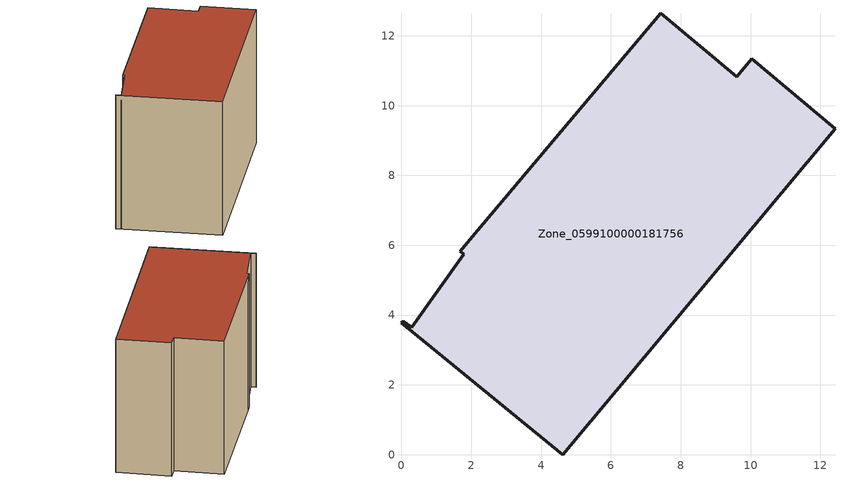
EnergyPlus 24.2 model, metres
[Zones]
Zone_0599100000181756
 floor ground (C_G): 9.6,10.83 10.03,11.34 12.42,9.33 4.61,0 0,3.78 0.04,3.83 0.29,3.65 1.78,5.75 1.69,5.82 1.96,6.15 7.43,12.64 z0
 wall outside (C_F): 10.03,11.34 9.6,10.83 7.43,12.64 1.96,6.15 1.69,5.82 1.78,5.75 0.29,3.65 0.04,3.83 0,3.78 4.61,0 12.42,9.33 10.03,11.34 z0:8.09
 roof outside (C_R): 1.96,6.15 1.69,5.82 1.78,5.75 0.29,3.65 0.04,3.83 0,3.78 4.61,0 12.42,9.33 10.03,11.34 9.6,10.83 7.43,12.64 z8.09
[BUILDING]
Pand.0599100000181756: North Axis=0; Terrain=City; Loads Convergence Tolerance Value=0.04; Temperature Convergence Tolerance Value=0.4; Solar Distribution=FullExterior; Maximum Number of Warmup Days=25; Minimum Number of Warmup Days=1
[Site:Location]
Rotterdam.The.Hague.AP_ZH_NLD Design_Conditions: Latitude=51.96; Longitude=4.45; Time Zone=1; Elevation=-4.5
[SITE:GROUNDTEMPERATURE:BUILDINGSURFACE]
18, 18, 18, 18, 18, 18, 18, 18, 18, 18, 18, 18
[MATERIAL] Thermal Absorptance=0.9; Solar Absorptance=0.7; Visible Absorptance=0.7
Name | Roughness | Thickness | Conductivity | Density | Specific Heat
G.TI.1946-1964 | MediumSmooth | 0.15 | 1 | 540 | 1210
F.TI.1946-1964 | Rough | 0.3 | 0.857143 | 1920 | 840
R.TI.1946-1964 | MediumRough | 0.2 | 0.277778 | 1500 | 1000
[CONSTRUCTION]
C_G: G.TI.1946-1964
C_F: F.TI.1946-1964
C_R: R.TI.1946-1964
[ZONE]
Zone_0599100000181756: Type=1; Multiplier=1; Ceiling Height=Autocalculate; Volume=Autocalculate; Floor Area=autocalculate; Part of Total Floor Area=Yes
[ZONEINFILTRATION:DESIGNFLOWRATE]
Infil_Zone_0599100000181756: Zone or ZoneList or Space or SpaceList=Zone_0599100000181756; Schedule=AlwaysOn; Design Flow Rate Calculation Method=Flow/Area; Flow Rate per Floor Area=0.003; Constant Term Coefficient=1; Temperature Term Coefficient=0; Velocity Term Coefficient=0; Velocity Squared Term Coefficient=0
[HVACTEMPLATE:ZONE:IDEALLOADSAIRSYSTEM]
Zone_0599100000181756: Maximum Heating Supply Air Temperature=50; Minimum Cooling Supply Air Temperature=13; Maximum Heating Supply Air Humidity Ratio=0.0156; Minimum Cooling Supply Air Humidity Ratio=0.0077; Heating Limit=NoLimit; Cooling Limit=NoLimit; Dehumidification Control Type=ConstantSensibleHeatRatio; Cooling Sensible Heat Ratio=0.7; Dehumidification Setpoint=60; Humidification Control Type=None; Humidification Setpoint=30; Outdoor Air Method=None; Outdoor Air Flow Rate per Person=0.00944; Outdoor Air Flow Rate per Zone Floor Area=0; Outdoor Air Flow Rate per Zone=0; Demand Controlled Ventilation Type=None; Outdoor Air Economizer Type=NoEconomizer; Heat Recovery Type=None; Sensible Heat Recovery Effectiveness=0.7; Latent Heat Recovery Effectiveness=0.65
[ZONECONTROL:THERMOSTAT]
ThermostatControl_Zone_0599100000181756: Zone or ZoneList=Zone_0599100000181756; Control Type Schedule=DualSetpointControlType; Control 1=Thermostat_Zone_0599100000181756; Temperature Difference Between Cutout And Setpoint=0
[THERMOSTATSETPOINT:DUALSETPOINT]
Thermostat_Zone_0599100000181756: Heating Setpoint Temperature Schedule=HeatingSetpoint_Zone_0599100000181756; Cooling Setpoint Temperature Schedule=CoolingSetpoint_Zone_0599100000181756
[SCHEDULE:COMPACT]
HeatingSetpoint_Zone_0599100000181756: Through: 12/31, For: AllDays, Until: 24:00, 21
CoolingSetpoint_Zone_0599100000181756: Through: 12/31, For: AllDays, Until: 24:00, 24
DualSetpointControlType: Through: 12/31, For: AllDays, Until: 24:00, 4
AlwaysOn: Through: 12/31, For: AllDays, Until: 24:00, 1
